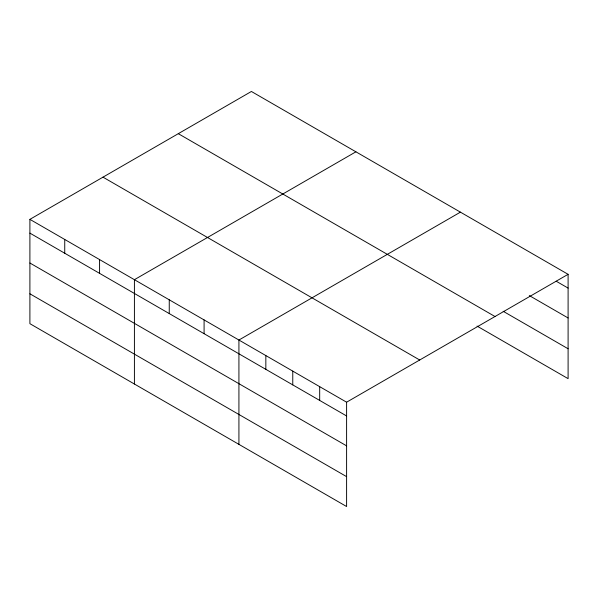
<?xml version="1.0" encoding="UTF-8"?>
<svg xmlns="http://www.w3.org/2000/svg" width="598" height="598" viewBox="0 0 598 598"><rect width="100%" height="100%" fill="white"/><g stroke="black" fill="none" stroke-linecap="round" stroke-linejoin="round"><path stroke-width="0.9" d="M346.601 445.854L346.601 402.2L29.9 219.354L29.9 323.682L346.601 506.528L346.601 445.854L29.9 263.008M477.047 326.082L568.1 378.646L568.1 274.318L251.399 91.472L29.9 219.354M355.907 151.81L134.415 279.692L134.415 384.021M460.423 212.148L238.923 340.03L238.923 444.359M346.601 402.2L568.1 274.318M556.222 281.232L568.1 288.094M529.305 295.576L568.1 317.972M503.18 311.281L568.1 348.761M178.301 133.675L495.009 316.521M102.991 177.15L419.699 359.996M29.9 233.123L346.601 415.969M29.9 293.797L346.601 476.643M319.683 386.659L319.683 400.428M292.766 371.119L292.766 384.888M265.841 355.571L265.841 369.347M204.09 319.915L204.09 333.691M169.249 299.807L169.249 313.576M99.574 259.577L99.574 273.353M64.741 239.469L64.741 253.238"/></g></svg>
